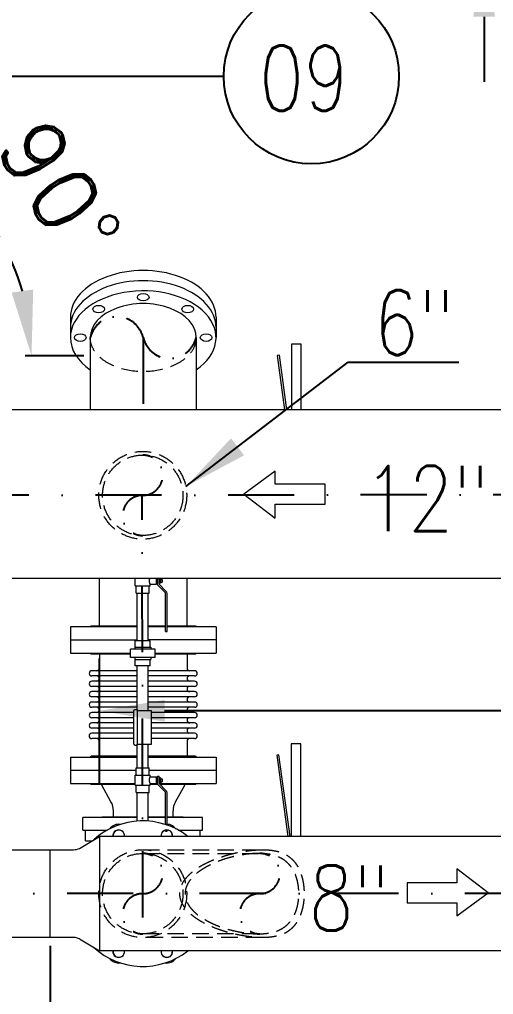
# Model space of a CAD drawing. Header units: millimetres. Extents: x -312439 to 477422, y -331570 to 212570.
# Drawn here: x 364645 to 365553, y 171129 to 172998 of the extents above; entities that cross this region are included whole.
import ezdxf

# ---------------------------------------------------------------- set-up
doc = ezdxf.new("R2010")
doc.units = ezdxf.units.MM
doc.linetypes.add('DASHDOT', pattern=[25.4, 12.7, -6.35, 0, -6.35])
doc.linetypes.add('HIDDEN', pattern=[9.525, 6.35, -3.175])
doc.layers.add('ARCONDTEXTO', color=4, linetype='Continuous')
doc.layers.add('TEXTO FORMATO', color=4, linetype='Continuous')
doc.styles.add('ROMAND', font='ROMAND.SHX')
doc.styles.add('ROMANS', font='romans.shx', dxfattribs={"height": 187.5})
doc.dimstyles.new('1-50 (MILIMETRO)', dxfattribs={"dimscale": 0, "dimtxt": 125, "dimasz": 125, "dimexe": 100, "dimexo": 100, "dimgap": 50, "dimtad": 0, "dimdec": 0, "dimzin": 0, "dimdsep": 46, "dimtxsty": 'ROMAND', "dimcen": -390, "dimclrd": 1, "dimclre": 1, "dimclrt": 3, "dimadec": 0, "dimazin": 0, "dimtfac": 1, "dimtdec": 0, "dimtix": 1, "dimtmove": 2, "dimatfit": 2, "dimfxl": 1, "dimtvp": 1, "dimtolj": 1, "dimtzin": 0, "dimarcsym": 0})

# ---------------------------------------------------------------- blocks, each defined once
blk = doc.blocks.new('*D110')
at = {"color": 1, "lineweight": -2, "transparency": 16777216}
for p, q in [((364060.6, 171222.7), (364060.6, 170974.7)), ((364703.5, 171222.7), (364703.5, 170974.7)), ((363935.6, 171074.7), (363810.6, 171074.7)), ((364060.6, 171074.7), (364703.5, 171074.7)), ((364828.5, 171074.7), (364953.5, 171074.7))]:
    blk.add_line(p, q, dxfattribs=at)
at = {"color": 1, "transparency": 16777216}
for points in [[(363935.6, 171095.5), (363935.6, 171053.9), (364060.6, 171074.7)], [(364828.5, 171095.5), (364828.5, 171053.9), (364703.5, 171074.7)]]:
    blk.add_solid(points, dxfattribs=at)
at = {"layer": 'Defpoints', "color": 0, "transparency": 16777216}
for p in [(364060.6, 171322.7), (364703.5, 171322.7), (364703.5, 171074.7)]:
    blk.add_point(p, dxfattribs=at)
at = {"color": 3, "transparency": 16777216, "insert": (364382.1, 171156.3), "char_height": 125, "attachment_point": 5, "style": 'ROMAND'}
blk.add_mtext('\\A1;643', dxfattribs=at)
blk = doc.blocks.new('*D111')
at = {"color": 1, "lineweight": -2, "transparency": 16777216}
for p, q in [((364797.9, 171113.2), (364797.9, 170926.7)), ((366732.2, 171113.2), (366732.2, 170926.7)), ((364922.9, 171026.7), (365500.8, 171026.7)), ((366607.2, 171026.7), (366029.3, 171026.7))]:
    blk.add_line(p, q, dxfattribs=at)
at = {"color": 1, "transparency": 16777216}
for points in [[(364922.9, 171047.5), (364922.9, 171005.9), (364797.9, 171026.7)], [(366607.2, 171047.5), (366607.2, 171005.9), (366732.2, 171026.7)]]:
    blk.add_solid(points, dxfattribs=at)
at = {"layer": 'Defpoints', "color": 0, "transparency": 16777216}
for p in [(364797.9, 171213.2), (366732.2, 171213.2), (366732.2, 171026.7)]:
    blk.add_point(p, dxfattribs=at)
at = {"color": 3, "transparency": 16777216, "insert": (365765.1, 171026.7), "char_height": 125, "attachment_point": 5, "style": 'ROMAND'}
blk.add_mtext('\\A1;1934', dxfattribs=at)
blk = doc.blocks.new('*D118')
at = {"color": 1, "lineweight": -2, "transparency": 16777216}
for p, q in [((365534.9, 173580.5), (365534.9, 173705.5)), ((365534.9, 173455.5), (365534.9, 173128.5)), ((365634.9, 173455.5), (365634.9, 173455.5)), ((365634.9, 173128.5), (365634.9, 173128.5)), ((365534.9, 173003.5), (365534.9, 172878.5))]:
    blk.add_line(p, q, dxfattribs=at)
at = {"color": 1, "transparency": 16777216}
for points in [[(365514, 173580.5), (365555.7, 173580.5), (365534.9, 173455.5)], [(365514, 173003.5), (365555.7, 173003.5), (365534.9, 173128.5)]]:
    blk.add_solid(points, dxfattribs=at)
at = {"layer": 'Defpoints', "color": 0, "transparency": 16777216}
for p in [(365534.9, 173455.5), (365534.9, 173128.5), (365534.9, 173128.5)]:
    blk.add_point(p, dxfattribs=at)
at = {"color": 3, "transparency": 16777216, "insert": (365409.9, 173292), "char_height": 125, "attachment_point": 5, "rotation": 90, "style": 'ROMAND'}
blk.add_mtext('\\A1;327', dxfattribs=at)
blk = doc.blocks.new('*D123')
at = {"color": 1, "lineweight": -2, "transparency": 16777216}
for p, q in [((364219.3, 172790.6), (364219.3, 172902.6)), ((364655.9, 172354), (364767.9, 172354))]:
    blk.add_line(p, q, dxfattribs=at)
blk.add_arc((364219.3, 172354), 448.6, 16.0168, 73.9832, dxfattribs=at)
at = {"color": 1, "transparency": 16777216}
for points in [[(364340.2, 172764.5), (364346, 172805.8), (364219.3, 172802.6)], [(364671.1, 172480.7), (364629.8, 172474.9), (364667.9, 172354)]]:
    blk.add_solid(points, dxfattribs=at)
at = {"layer": 'Defpoints', "color": 0, "transparency": 16777216}
for p in [(364443.6, 172742.5), (364219.3, 172690.6), (364219.3, 172354), (364555.9, 172354)]:
    blk.add_point(p, dxfattribs=at)
at = {"color": 3, "transparency": 16777216, "insert": (364720.3, 172671.3), "char_height": 125, "attachment_point": 5, "rotation": 302.3478, "style": 'ROMAND'}
blk.add_mtext('\\A1;90°', dxfattribs=at)
blk = doc.blocks.new('*D63')
at = {"color": 1, "lineweight": -2, "transparency": 16777216}
for p, q in [((364797.9, 171532.3), (364797.9, 171773.2)), ((366732.2, 171532.3), (366732.2, 171773.2)), ((366607.2, 171673.2), (364922.9, 171673.2))]:
    blk.add_line(p, q, dxfattribs=at)
at = {"color": 1, "transparency": 16777216}
for points in [[(364922.9, 171694.1), (364922.9, 171652.4), (364797.9, 171673.2)], [(366607.2, 171694.1), (366607.2, 171652.4), (366732.2, 171673.2)]]:
    blk.add_solid(points, dxfattribs=at)
at = {"layer": 'Defpoints', "color": 0, "transparency": 16777216}
for p in [(364797.9, 171673.2), (364797.9, 171432.3), (366732.2, 171432.3)]:
    blk.add_point(p, dxfattribs=at)
at = {"color": 3, "transparency": 16777216, "insert": (366225.2, 171798.2), "char_height": 125, "attachment_point": 5, "style": 'ROMAND'}
blk.add_mtext('\\A1;1934', dxfattribs=at)

msp = doc.modelspace()

# ---------------------------------------------------------------- linework, layer by layer
at = {"color": 5, "linetype": 'Continuous', "lineweight": 0}
for p, q in [((364742.342, 172427.418), (364742.342, 172388.503)), ((365021.342, 172427.418), (365021.342, 172388.503)), ((364780.342, 172388.503), (364780.342, 172250.377)), ((364983.342, 172388.503), (364983.342, 172250.377)), ((365165.826, 172375.875), (365165.826, 172250.377)), ((365184.337, 172375.875), (365165.826, 172375.875)), ((365184.337, 172250.377), (365184.337, 172375.875)), ((365142.723, 172354.843), (365138.362, 172354.247)), ((365138.362, 172354.247), (365152.575, 172250.377)), ((365157.017, 172250.377), (365142.723, 172354.843)), ((367747.651, 172250.377), (364555.877, 172250.377)), ((368549.983, 171926.577), (363674.233, 171926.577)), ((364797.692, 171926.577), (364797.692, 171836.027)), ((364866.67, 171912.89), (364866.67, 171926.577)), ((364906.66, 171926.577), (364906.66, 171915.913)), ((364906.66, 171925.191), (364909.385, 171925.191)), ((364906.66, 171919.589), (364909.385, 171919.589)), ((364909.385, 171914.671), (364909.385, 171926.577)), ((364912.335, 171915.893), (364912.335, 171926.577)), ((364912.335, 171925.191), (364912.801, 171925.191)), ((364912.335, 171919.589), (364912.801, 171919.589)), ((364912.801, 171917.745), (364912.801, 171926.577)), ((364914.734, 171917.745), (364912.801, 171917.745)), ((364914.734, 171926.577), (364914.734, 171917.745)), ((364914.734, 171925.191), (364918.4, 171925.191)), ((364914.734, 171919.589), (364918.4, 171919.589)), ((364918.4, 171925.191), (364918.4, 171919.589)), ((364965.992, 171836.027), (364965.992, 171926.577)), ((364866.67, 171912.89), (364895.314, 171912.89)), ((364868.492, 171898.89), (364868.492, 171912.89)), ((364868.492, 171898.89), (364893.492, 171898.89)), ((364870.342, 171807.269), (364870.342, 171898.89)), ((364891.642, 171807.269), (364891.642, 171898.89)), ((364893.492, 171898.89), (364893.492, 171912.89)), ((364895.314, 171915.913), (364906.66, 171915.913)), ((364895.314, 171912.89), (364895.314, 171915.913)), ((364923.359, 171900.696), (364909.385, 171914.671)), ((364925.445, 171902.782), (364912.335, 171915.893)), ((364924.542, 171825.04), (364924.542, 171897.841)), ((364927.492, 171825.04), (364927.492, 171897.841)), ((364870.342, 171834.427), (364742.342, 171834.427)), ((364742.342, 171834.427), (364742.342, 171783.627)), ((364781.942, 171836.027), (364780.342, 171834.427)), ((364781.942, 171836.027), (364870.342, 171836.027)), ((364891.642, 171836.027), (364924.542, 171836.027)), ((364924.542, 171834.427), (364891.642, 171834.427)), ((364924.542, 171825.04), (364927.492, 171825.04)), ((364927.492, 171836.027), (364981.742, 171836.027)), ((365021.342, 171834.427), (364927.492, 171834.427)), ((364981.742, 171836.027), (364983.342, 171834.427)), ((365021.342, 171834.427), (365021.342, 171783.627)), ((364742.342, 171809.027), (364870.342, 171809.027)), ((364895.314, 171807.269), (364866.67, 171807.269)), ((364866.67, 171794.899), (364866.67, 171807.269)), ((365021.342, 171809.027), (364891.642, 171809.027)), ((364895.314, 171794.899), (364895.314, 171807.269)), ((364904.523, 171791.269), (364857.461, 171791.269)), ((364857.461, 171775.269), (364857.461, 171791.269)), ((364865.469, 171794.899), (364896.515, 171794.899)), ((364865.469, 171794.899), (364865.469, 171791.269)), ((364896.515, 171794.899), (364896.515, 171791.269)), ((364904.523, 171775.269), (364904.523, 171791.269)), ((364742.342, 171783.627), (364857.461, 171783.627)), ((364781.942, 171782.027), (364780.342, 171783.627)), ((364857.461, 171782.027), (364781.942, 171782.027)), ((364797.842, 171782.027), (364797.842, 171755.004)), ((364904.523, 171775.269), (364857.461, 171775.269)), ((364865.469, 171775.269), (364865.469, 171771.638)), ((364865.469, 171771.638), (364896.515, 171771.638)), ((364866.67, 171759.269), (364866.67, 171771.638)), ((364895.314, 171759.269), (364895.314, 171771.638)), ((364896.515, 171775.269), (364896.515, 171771.638)), ((364904.523, 171783.627), (365021.342, 171783.627)), ((364981.742, 171782.027), (364904.523, 171782.027)), ((364965.842, 171782.027), (364965.842, 171755.004)), ((364981.742, 171782.027), (364983.342, 171783.627)), ((364870.342, 171750.004), (364783.335, 171750.004)), ((364895.314, 171759.269), (364866.67, 171759.269)), ((364870.342, 171674.098), (364870.342, 171759.269)), ((364891.642, 171674.098), (364891.642, 171759.269)), ((364980.349, 171750.004), (364891.642, 171750.004)), ((364870.342, 171740.004), (364783.335, 171740.004)), ((364870.342, 171730.004), (364783.335, 171730.004)), ((364980.349, 171740.004), (364891.642, 171740.004)), ((364980.349, 171730.004), (364891.642, 171730.004)), ((364870.342, 171720.004), (364783.335, 171720.004)), ((364980.349, 171720.004), (364891.642, 171720.004)), ((364870.342, 171710.004), (364783.335, 171710.004)), ((364870.342, 171700.004), (364783.335, 171700.004)), ((364980.349, 171710.004), (364891.642, 171710.004)), ((364980.349, 171700.004), (364891.642, 171700.004)), ((364870.342, 171690.004), (364783.335, 171690.004)), ((364870.342, 171680.004), (364783.335, 171680.004)), ((364864.082, 171609.186), (364864.082, 171674.011)), ((364864.355, 171674.524), (364865.992, 171675.628)), ((364866.1, 171675.661), (364870.294, 171675.661)), ((364870.294, 171675.661), (364870.294, 171607.536)), ((364870.294, 171674.098), (364897.592, 171674.098)), ((364980.349, 171690.004), (364891.642, 171690.004)), ((364980.349, 171680.004), (364891.642, 171680.004)), ((364897.592, 171609.098), (364897.592, 171674.098)), ((364864.082, 171670.004), (364783.335, 171670.004)), ((364864.082, 171660.004), (364783.335, 171660.004)), ((364980.349, 171670.004), (364897.592, 171670.004)), ((364980.349, 171660.004), (364897.592, 171660.004)), ((364864.082, 171650.004), (364783.335, 171650.004)), ((364864.082, 171640.004), (364783.335, 171640.004)), ((364980.349, 171650.004), (364897.592, 171650.004)), ((364980.349, 171640.004), (364897.592, 171640.004)), ((364864.082, 171630.242), (364783.335, 171630.242)), ((364864.082, 171620.004), (364783.335, 171620.004)), ((364980.349, 171630.242), (364897.592, 171630.242)), ((364980.349, 171620.004), (364897.592, 171620.004)), ((364797.842, 171615.004), (364797.842, 171586.027)), ((364864.355, 171608.673), (364865.992, 171607.569)), ((364866.1, 171607.536), (364870.294, 171607.536)), ((364870.294, 171609.098), (364897.592, 171609.098)), ((364870.342, 171563.598), (364870.342, 171609.098)), ((364891.642, 171563.598), (364891.642, 171609.098)), ((364965.842, 171615.004), (364965.842, 171586.027)), ((365164.976, 171610.125), (365164.976, 171432.277)), ((365183.487, 171610.125), (365164.976, 171610.125)), ((365183.487, 171432.277), (365183.487, 171610.125)), ((364742.342, 171584.427), (364870.342, 171584.427)), ((364742.342, 171584.427), (364742.342, 171533.627)), ((364781.942, 171586.027), (364780.342, 171584.427)), ((364870.342, 171586.027), (364781.942, 171586.027)), ((364981.742, 171586.027), (364891.642, 171586.027)), ((364891.642, 171584.427), (365021.342, 171584.427)), ((364981.742, 171586.027), (364983.342, 171584.427)), ((365021.342, 171584.427), (365021.342, 171533.627)), ((365141.873, 171589.093), (365137.512, 171588.497)), ((365137.512, 171588.497), (365158.888, 171432.277)), ((365163.331, 171432.277), (365141.873, 171589.093)), ((364868.492, 171563.598), (364893.492, 171563.598)), ((364868.492, 171549.598), (364868.492, 171563.598)), ((364893.492, 171549.598), (364893.492, 171563.598)), ((364868.492, 171559.027), (364742.342, 171559.027)), ((364866.67, 171549.598), (364895.314, 171549.598)), ((364866.67, 171530.598), (364866.67, 171549.598)), ((365021.342, 171559.027), (364893.492, 171559.027)), ((364895.314, 171546.575), (364895.314, 171549.598)), ((364895.314, 171546.575), (364906.66, 171546.575)), ((364906.66, 171546.575), (364906.66, 171533.622)), ((364906.66, 171542.899), (364909.385, 171542.899)), ((364909.385, 171547.792), (364912.335, 171547.792)), ((364909.385, 171532.379), (364909.385, 171547.792)), ((364912.335, 171533.601), (364912.335, 171547.792)), ((364912.335, 171542.899), (364912.801, 171542.899)), ((364912.801, 171535.454), (364912.801, 171544.743)), ((364914.734, 171544.743), (364912.801, 171544.743)), ((364914.734, 171544.743), (364914.734, 171535.454)), ((364914.734, 171542.899), (364918.4, 171542.899)), ((364918.4, 171542.899), (364918.4, 171537.298)), ((364742.342, 171533.627), (364866.67, 171533.627)), ((364781.942, 171532.027), (364780.342, 171533.627)), ((364866.67, 171532.027), (364781.942, 171532.027)), ((364820.125, 171498.795), (364802.259, 171530.358)), ((364866.67, 171530.598), (364895.314, 171530.598)), ((364868.492, 171516.598), (364868.492, 171530.598)), ((364893.492, 171516.598), (364893.492, 171530.598)), ((364895.314, 171533.622), (364906.66, 171533.622)), ((364895.314, 171530.598), (364895.314, 171533.622)), ((364909.737, 171532.027), (364895.314, 171532.027)), ((364906.66, 171537.298), (364909.385, 171537.298)), ((364909.385, 171533.627), (364906.66, 171533.622)), ((364923.359, 171518.405), (364909.385, 171532.379)), ((364912.335, 171537.298), (364912.801, 171537.298)), ((364912.335, 171533.627), (365021.342, 171533.627)), ((364925.445, 171520.491), (364912.335, 171533.601)), ((364914.734, 171535.454), (364912.801, 171535.454)), ((364981.742, 171532.027), (364913.909, 171532.027)), ((364914.734, 171537.298), (364918.4, 171537.298)), ((364943.559, 171498.795), (364961.425, 171530.358)), ((364981.742, 171532.027), (364983.342, 171533.627)), ((364868.492, 171516.598), (364893.492, 171516.598)), ((364870.342, 171461.82), (364870.342, 171516.598)), ((364891.642, 171461.82), (364891.642, 171516.598)), ((364924.542, 171455.599), (364924.542, 171515.55)), ((364927.492, 171455.719), (364927.492, 171515.55)), ((364870.342, 171468.527), (364766.492, 171468.527)), ((364766.492, 171444.727), (364766.492, 171468.527)), ((364804.092, 171470.127), (364802.492, 171468.527)), ((364804.092, 171470.127), (364870.342, 171470.127)), ((364824.692, 171470.127), (364824.692, 171481.455)), ((364891.642, 171470.127), (364924.542, 171470.127)), ((364924.542, 171468.527), (364891.642, 171468.527)), ((364927.492, 171470.127), (364957.892, 171470.127)), ((364995.492, 171468.527), (364927.492, 171468.527)), ((364938.992, 171470.127), (364938.992, 171481.455)), ((364957.892, 171470.127), (364959.492, 171468.527)), ((364995.492, 171444.727), (364995.492, 171468.527)), ((364759.669, 171409.558), (364797.906, 171432.277)), ((364766.492, 171444.727), (364813.344, 171444.727)), ((364770.992, 171423.727), (364770.992, 171444.727)), ((364797.906, 171432.277), (364797.906, 171213.177)), ((366777, 171432.277), (364797.906, 171432.277)), ((364924.542, 171442.748), (364924.542, 171444.333)), ((364924.542, 171442.748), (364927.492, 171442.748)), ((364927.492, 171442.748), (364927.492, 171444.577)), ((364948.64, 171444.727), (364995.492, 171444.727)), ((364990.992, 171432.277), (364990.992, 171444.727)), ((364770.992, 171423.727), (364783.515, 171423.727)), ((364060.627, 171406.877), (364748.309, 171406.877)), ((364703.506, 171238.577), (364703.506, 171406.877)), ((364748.309, 171238.577), (364060.627, 171238.577)), ((364759.669, 171235.895), (364797.906, 171213.177)), ((366777, 171213.177), (364797.906, 171213.177))]:
    msp.add_line(p, q, dxfattribs=at)
at = {"color": 6, "linetype": 'DASHDOT', "ltscale": 10}
for p, q in [((364881.842, 172388.503), (364881.842, 172250.377)), ((368220.45, 172088.477), (364059.512, 172086.266)), ((364880.992, 171277.133), (364879.877, 172086.283)), ((367403.873, 171322.727), (364060.627, 171322.727))]:
    msp.add_line(p, q, dxfattribs=at)
at = {"color": 4, "linetype": 'Continuous', "lineweight": 0}
for p, q in [((365134.914, 172132.331), (365074.836, 172088.477)), ((365134.914, 172107.654), (365134.914, 172132.331)), ((365230.234, 172107.654), (365134.914, 172107.654)), ((365230.234, 172069.299), (365230.234, 172107.654)), ((365074.836, 172088.477), (365134.914, 172042.177)), ((365134.914, 172069.299), (365230.234, 172069.299)), ((365134.914, 172042.177), (365134.914, 172069.299)), ((365482.811, 171370.605), (365482.811, 171343.482)), ((365542.889, 171324.305), (365482.811, 171370.605)), ((365387.491, 171343.482), (365387.491, 171305.127)), ((365482.811, 171343.482), (365387.491, 171343.482)), ((365482.811, 171280.451), (365542.889, 171324.305)), ((365387.491, 171305.127), (365482.811, 171305.127)), ((365482.811, 171305.127), (365482.811, 171280.451))]:
    msp.add_line(p, q, dxfattribs=at)
at = {"color": 1, "linetype": 'HIDDEN', "lineweight": 0, "ltscale": 5}
for p, q in [((364880.992, 171406.877), (365110.437, 171406.877)), ((364880.992, 171399.767), (365102.695, 171399.767)), ((365102.695, 171245.687), (364880.992, 171245.687)), ((365110.437, 171238.577), (364880.992, 171238.577))]:
    msp.add_line(p, q, dxfattribs=at)
for centre, radius in [((364880.992, 172086.283), 84.15), ((364880.992, 172086.283), 77.04), ((364880.992, 171322.727), 84.15), ((364880.992, 171322.727), 77.04)]:
    msp.add_circle(centre, radius, dxfattribs=at)
at = {"color": 6, "linetype": 'DASHDOT', "ltscale": 4}
for centre, radius, start, end in [((364831.092, 172376.273), 52.203, 13.549096, 166.450904), ((364932.592, 172400.733), 52.203, 193.549096, 346.450904), ((364880.992, 172124.803), 38.52, 270, 90), ((364880.992, 172047.763), 38.52, 90, 270), ((364880.992, 171361.247), 38.52, 270, 90), ((365105.194, 171361.247), 38.52, 270, 90), ((364880.992, 171284.207), 38.52, 90, 270), ((365105.194, 171284.207), 38.52, 90, 270)]:
    msp.add_arc(centre, radius, start, end, dxfattribs=at)
at = {"color": 5, "linetype": 'Continuous', "lineweight": 0}
for centre, radius, start, end in [((364920.504, 171897.841), 4.038, 0, 45), ((364920.504, 171897.841), 6.988, 0, 45), ((364783.335, 171745.004), 5, 90, 270), ((364792.842, 171755.004), 5, 270, 0), ((364970.842, 171755.004), 5, 180, 270), ((364980.349, 171745.004), 5, 270, 90), ((364783.335, 171725.004), 5, 90, 270), ((364792.842, 171735.004), 5, 270, 90), ((364970.842, 171735.004), 5, 90, 270), ((364980.349, 171725.004), 5, 270, 90), ((364792.842, 171715.004), 5, 270, 90), ((364970.842, 171715.004), 5, 90, 270), ((364783.335, 171705.004), 5, 90, 270), ((364792.842, 171695.004), 5, 270, 90), ((364970.842, 171695.004), 5, 90, 270), ((364980.349, 171705.004), 5, 270, 90), ((364783.335, 171685.004), 5, 90, 270), ((364792.842, 171675.004), 5, 270, 90), ((364864.702, 171674.011), 0.619, 123.997812, 180), ((364866.1, 171675.468), 0.193, 90, 123.997811), ((364970.842, 171675.004), 5, 90, 270), ((364980.349, 171685.004), 5, 270, 90), ((364783.335, 171665.004), 5, 90, 270), ((364792.842, 171655.004), 5, 270, 90), ((364970.842, 171655.004), 5, 90, 270), ((364980.349, 171665.004), 5, 270, 90), ((364783.335, 171645.004), 5, 90, 270), ((364792.967, 171635.004), 5.002, 287.829397, 88.562061), ((364970.716, 171635.004), 5.002, 91.437939, 252.170603), ((364980.349, 171645.004), 5, 270, 90), ((364783.335, 171625.123), 5.119, 90, 270), ((364792.842, 171615.004), 5, 0, 90), ((364970.842, 171615.004), 5, 90, 180), ((364980.349, 171625.123), 5.119, 270, 90), ((364864.702, 171609.186), 0.619, 180, 236.002188), ((364866.1, 171607.729), 0.193, 236.002189, 270), ((364832.892, 171547.698), 35.2, 206.436313, 209.511499), ((364930.792, 171547.698), 35.2, 330.488501, 333.563687), ((364920.504, 171515.55), 4.038, 0, 45), ((364920.504, 171515.55), 6.988, 0, 45), ((364789.492, 171481.455), 35.2, 0, 29.511499), ((364974.192, 171481.455), 35.2, 150.488501, 180), ((364880.992, 171322.727), 139.5, 51.748864, 132.378322), ((364835.07, 171433.592), 22.134, 81.85389, 143.14611), ((364926.914, 171433.592), 22.134, 36.85389, 98.14611), ((364834.879, 171434.054), 11.1, 350.785345, 189.214655), ((364835.07, 171433.592), 11, 12.236806, 186.868736), ((364927.105, 171434.054), 11.1, 350.785345, 189.214655), ((364926.914, 171433.592), 11, 353.131288, 167.764553), ((364748.309, 171432.277), 25.4, 270, 296.565051), ((364748.309, 171213.177), 25.4, 63.434949, 90), ((364880.992, 171322.727), 139.5, 227.621678, 308.251122), ((364834.879, 171211.399), 11.1, 170.785345, 9.214633), ((364835.07, 171211.861), 11, 173.131288, 347.764553), ((364927.105, 171211.399), 11.1, 170.785345, 9.214633), ((364926.914, 171211.861), 11, 192.236806, 6.868736), ((364835.07, 171211.861), 22.134, 216.85389, 278.14611), ((364926.914, 171211.861), 22.134, 261.85389, 323.14611)]:
    msp.add_arc(centre, radius, start, end, dxfattribs=at)
for centre, major_axis, start_param, end_param in [((364881.842, 172427.418), (-139.5, 0), 3.14159265, 6.28318531), ((364881.842, 172407.96), (-139.5, 0), 3.14159265, 6.28318531), ((364881.842, 172388.503), (-139.5, 0), 2.38561113, 6.28318531), ((364881.842, 172388.503), (-101.5, 0), 3.14159265, 6.28318531), ((364881.842, 172388.503), (-139.5, 0), 0, 0.75598152)]:
    msp.add_ellipse(centre, major_axis=major_axis, ratio=0.64278761, start_param=start_param, end_param=end_param, dxfattribs=at)
for centre in [(364881.842, 172465.959), (364796.636, 172443.272), (364967.048, 172443.272), (364761.342, 172388.503), (365002.342, 172388.503)]:
    msp.add_ellipse(centre, major_axis=(-11.1, 0), ratio=0.64278761, dxfattribs=at)
at = {"color": 1, "linetype": 'HIDDEN', "lineweight": 0, "ltscale": 5, "extrusion": (0, 0, -1)}
msp.add_ellipse((364881.842, 172388.503), major_axis=(-101.5, 0), ratio=0.64278761, start_param=3.14159265, end_param=6.28318531, dxfattribs=at)
at = {"color": 5, "linetype": 'Continuous', "lineweight": 0}
for points, knots in [([(364893.766, 171922.39), (364893.766, 171922.804), (364893.787, 171923.229), (364893.869, 171924.071), (364893.931, 171924.487), (364894.084, 171925.283), (364894.174, 171925.663), (364894.324, 171926.211), (364894.379, 171926.399), (364894.434, 171926.577)], [0, 0, 0, 0, 1.24074145, 1.24074145, 2.4814829, 2.4814829, 3.72222435, 3.72222435, 4.42137472, 4.42137472, 4.42137472, 4.42137472]), ([(364895.314, 171915.913), (364895.314, 171915.913), (364895.296, 171915.954), (364895.221, 171916.12), (364895.165, 171916.247), (364895.024, 171916.58), (364894.94, 171916.786), (364894.756, 171917.259), (364894.658, 171917.526), (364894.466, 171918.095), (364894.365, 171918.416), (364894.174, 171919.117), (364894.084, 171919.497), (364893.931, 171920.293), (364893.869, 171920.709), (364893.787, 171921.551), (364893.766, 171921.976), (364893.766, 171922.39)], [29.7519858, 29.7519858, 29.7519858, 29.7519858, 30.99057651, 30.99057651, 32.22916721, 32.22916721, 33.46775791, 33.46775791, 34.70634861, 34.70634861, 35.94709006, 35.94709006, 37.18783151, 37.18783151, 38.42857296, 38.42857296, 39.66931441, 39.66931441, 39.66931441, 39.66931441]), ([(364893.766, 171540.098), (364893.766, 171540.512), (364893.787, 171540.937), (364893.869, 171541.779), (364893.931, 171542.196), (364894.084, 171542.991), (364894.174, 171543.371), (364894.365, 171544.072), (364894.466, 171544.394), (364894.658, 171544.962), (364894.756, 171545.23), (364894.94, 171545.703), (364895.024, 171545.909), (364895.165, 171546.241), (364895.221, 171546.368), (364895.296, 171546.535), (364895.314, 171546.575), (364895.314, 171546.575)], [0, 0, 0, 0, 1.24074145, 1.24074145, 2.4814829, 2.4814829, 3.72222435, 3.72222435, 4.9629658, 4.9629658, 6.2015565, 6.2015565, 7.4401472, 7.4401472, 8.6787379, 8.6787379, 9.9173286, 9.9173286, 9.9173286, 9.9173286]), ([(364895.314, 171533.622), (364895.314, 171533.622), (364895.296, 171533.662), (364895.221, 171533.829), (364895.165, 171533.956), (364895.024, 171534.288), (364894.94, 171534.494), (364894.756, 171534.967), (364894.658, 171535.235), (364894.466, 171535.803), (364894.365, 171536.125), (364894.174, 171536.826), (364894.084, 171537.206), (364893.931, 171538.001), (364893.869, 171538.418), (364893.787, 171539.26), (364893.766, 171539.685), (364893.766, 171540.098)], [29.7519858, 29.7519858, 29.7519858, 29.7519858, 30.99057651, 30.99057651, 32.22916721, 32.22916721, 33.46775791, 33.46775791, 34.70634861, 34.70634861, 35.94709006, 35.94709006, 37.18783151, 37.18783151, 38.42857296, 38.42857296, 39.66931441, 39.66931441, 39.66931441, 39.66931441])]:
    msp.add_open_spline(points, degree=3, knots=knots, dxfattribs=at)
at = {"color": 1, "linetype": 'HIDDEN', "lineweight": 0, "ltscale": 5}
for points, knots in [([(365110.437, 171406.877), (365107.885, 171406.877), (365105.322, 171406.819), (365100.175, 171406.601), (365097.591, 171406.441), (365089.819, 171405.822), (365084.607, 171405.226), (365074.165, 171403.714), (365068.935, 171402.798), (365058.511, 171400.669), (365053.315, 171399.457), (365043.016, 171396.744), (365037.914, 171395.245), (365027.874, 171391.961), (365022.934, 171390.177), (365013.287, 171386.32), (365008.579, 171384.247), (364999.47, 171379.8), (364995.068, 171377.425), (364988.043, 171373.19), (364985.145, 171371.317), (364979.402, 171367.239), (364976.556, 171365.035), (364971.125, 171360.331), (364968.539, 171357.831), (364964.996, 171353.904), (364963.87, 171352.566), (364961.752, 171349.842), (364960.758, 171348.456), (364958.727, 171345.355), (364957.65, 171343.515), (364956.194, 171340.601), (364955.735, 171339.605), (364954.886, 171337.572), (364954.496, 171336.536), (364953.794, 171334.438), (364953.483, 171333.375), (364952.949, 171331.236), (364952.726, 171330.16), (364952.371, 171328.011), (364952.239, 171326.938), (364952.065, 171324.813), (364952.023, 171323.76), (364952.023, 171321.693), (364952.065, 171320.64), (364952.239, 171318.515), (364952.371, 171317.442), (364952.726, 171315.294), (364952.949, 171314.218), (364953.483, 171312.079), (364953.794, 171311.016), (364954.496, 171308.917), (364954.886, 171307.881), (364955.735, 171305.849), (364956.194, 171304.852), (364957.65, 171301.939), (364958.727, 171300.099), (364960.758, 171296.997), (364961.752, 171295.611), (364963.87, 171292.887), (364964.996, 171291.549), (364968.539, 171287.622), (364971.125, 171285.122), (364976.556, 171280.419), (364979.402, 171278.214), (364985.145, 171274.137), (364988.043, 171272.263), (364995.068, 171268.028), (364999.47, 171265.654), (365008.579, 171261.206), (365013.287, 171259.133), (365022.934, 171255.276), (365027.874, 171253.492), (365037.914, 171250.209), (365043.016, 171248.709), (365053.315, 171245.997), (365058.511, 171244.784), (365068.935, 171242.656), (365074.165, 171241.74), (365084.607, 171240.228), (365089.819, 171239.631), (365097.591, 171239.012), (365100.175, 171238.852), (365105.322, 171238.635), (365107.885, 171238.577), (365113.429, 171238.577), (365116.482, 171238.656), (365122.614, 171239.026), (365125.694, 171239.315), (365131.784, 171240.152), (365134.796, 171240.7), (365139.197, 171241.743), (365140.644, 171242.128), (365143.491, 171242.974), (365144.889, 171243.436), (365147.63, 171244.438), (365148.973, 171244.979), (365151.601, 171246.142), (365152.884, 171246.764), (365156.635, 171248.75), (365159.003, 171250.235), (365163.442, 171253.5), (365165.515, 171255.281), (365169.358, 171259.086), (365171.128, 171261.112), (365174.18, 171265.09), (365175.536, 171267.077), (365178.078, 171271.268), (365179.263, 171273.471), (365181.452, 171278.064), (365182.455, 171280.453), (365184.275, 171285.38), (365185.091, 171287.918), (365186.534, 171293.1), (365187.161, 171295.747), (365188.228, 171301.104), (365188.667, 171303.815), (365189.362, 171309.251), (365189.618, 171311.977), (365189.955, 171317.392), (365190.035, 171320.082), (365190.035, 171325.371), (365189.955, 171328.061), (365189.618, 171333.476), (365189.362, 171336.202), (365188.667, 171341.639), (365188.228, 171344.349), (365187.161, 171349.707), (365186.534, 171352.353), (365185.091, 171357.535), (365184.275, 171360.073), (365182.455, 171365), (365181.452, 171367.39), (365179.263, 171371.982), (365178.078, 171374.186), (365175.536, 171378.376), (365174.18, 171380.363), (365171.128, 171384.341), (365169.358, 171386.367), (365165.515, 171390.173), (365163.442, 171391.953), (365159.003, 171395.218), (365156.635, 171396.703), (365152.884, 171398.69), (365151.601, 171399.312), (365148.973, 171400.475), (365147.63, 171401.016), (365144.889, 171402.017), (365143.491, 171402.479), (365140.644, 171403.326), (365139.197, 171403.71), (365134.796, 171404.754), (365131.784, 171405.301), (365125.694, 171406.138), (365122.614, 171406.428), (365116.482, 171406.797), (365113.429, 171406.877), (365110.437, 171406.877)], [0, 0, 0, 0, 7.65472201, 7.65472201, 15.30944403, 15.30944403, 30.61888806, 30.61888806, 45.92833209, 45.92833209, 61.23777611, 61.23777611, 76.54722014, 76.54722014, 91.85666417, 91.85666417, 107.1661082, 107.1661082, 122.47555223, 122.47555223, 132.7166679, 132.7166679, 142.95778357, 142.95778357, 153.19889925, 153.19889925, 158.31945708, 158.31945708, 163.44001492, 163.44001492, 169.64267763, 169.64267763, 172.74400899, 172.74400899, 175.84534035, 175.84534035, 178.9466717, 178.9466717, 182.04800306, 182.04800306, 185.14933441, 185.14933441, 188.25066577, 188.25066577, 191.35199713, 191.35199713, 194.45332848, 194.45332848, 197.55465984, 197.55465984, 200.65599119, 200.65599119, 203.75732255, 203.75732255, 206.85865391, 206.85865391, 213.06131662, 213.06131662, 218.18187446, 218.18187446, 223.30243229, 223.30243229, 233.54354797, 233.54354797, 243.78466364, 243.78466364, 254.02577931, 254.02577931, 269.33522334, 269.33522334, 284.64466737, 284.64466737, 299.9541114, 299.9541114, 315.26355543, 315.26355543, 330.57299945, 330.57299945, 345.88244348, 345.88244348, 361.19188751, 361.19188751, 368.84660953, 368.84660953, 376.50133154, 376.50133154, 385.47698592, 385.47698592, 394.45264031, 394.45264031, 403.42829469, 403.42829469, 407.91612189, 407.91612189, 412.40394908, 412.40394908, 416.89177627, 416.89177627, 421.37960346, 421.37960346, 430.35525785, 430.35525785, 439.33091223, 439.33091223, 448.30656662, 448.30656662, 456.24070214, 456.24070214, 464.17483766, 464.17483766, 472.10897317, 472.10897317, 480.04310869, 480.04310869, 487.97724421, 487.97724421, 495.91137973, 495.91137973, 503.84551525, 503.84551525, 511.77965077, 511.77965077, 519.71378628, 519.71378628, 527.6479218, 527.6479218, 535.58205732, 535.58205732, 543.51619284, 543.51619284, 551.45032836, 551.45032836, 559.38446388, 559.38446388, 567.3185994, 567.3185994, 575.25273491, 575.25273491, 584.2283893, 584.2283893, 593.20404368, 593.20404368, 602.17969807, 602.17969807, 606.66752526, 606.66752526, 611.15535245, 611.15535245, 615.64317965, 615.64317965, 620.13100684, 620.13100684, 629.10666122, 629.10666122, 638.08231561, 638.08231561, 647.05796999, 647.05796999, 647.05796999, 647.05796999]), ([(365102.695, 171399.767), (365105.481, 171399.767), (365108.327, 171399.691), (365114.057, 171399.346), (365116.941, 171399.076), (365122.67, 171398.302), (365125.514, 171397.798), (365131.089, 171396.522), (365133.819, 171395.751), (365139.097, 171393.922), (365141.651, 171392.863), (365146.535, 171390.449), (365148.864, 171389.095), (365153.259, 171386.113), (365155.325, 171384.484), (365159.176, 171380.989), (365160.96, 171379.124), (365164.029, 171375.47), (365165.385, 171373.659), (365167.931, 171369.837), (365169.122, 171367.825), (365171.323, 171363.628), (365172.334, 171361.443), (365174.168, 171356.936), (365174.991, 171354.613), (365176.446, 171349.868), (365177.079, 171347.445), (365178.156, 171342.538), (365178.599, 171340.055), (365179.301, 171335.074), (365179.559, 171332.576), (365179.899, 171327.614), (365179.98, 171325.15), (365179.98, 171320.304), (365179.899, 171317.839), (365179.559, 171312.877), (365179.301, 171310.38), (365178.599, 171305.399), (365178.156, 171302.915), (365177.079, 171298.008), (365176.446, 171295.585), (365174.991, 171290.841), (365174.168, 171288.518), (365172.334, 171284.01), (365171.323, 171281.825), (365169.122, 171277.629), (365167.931, 171275.617), (365165.385, 171271.794), (365164.029, 171269.983), (365160.96, 171266.33), (365159.176, 171264.464), (365155.325, 171260.97), (365153.259, 171259.34), (365148.864, 171256.358), (365146.535, 171255.004), (365141.651, 171252.591), (365139.097, 171251.531), (365133.819, 171249.702), (365131.089, 171248.931), (365125.514, 171247.656), (365122.67, 171247.152), (365116.941, 171246.378), (365114.057, 171246.108), (365108.327, 171245.762), (365105.481, 171245.687), (365098.761, 171245.687), (365094.767, 171245.837), (365086.704, 171246.402), (365082.634, 171246.817), (365074.464, 171247.887), (365070.364, 171248.541), (365062.178, 171250.071), (365058.093, 171250.946), (365049.985, 171252.902), (365045.962, 171253.984), (365038.03, 171256.341), (365034.12, 171257.617), (365026.462, 171260.354), (365022.714, 171261.814), (365015.432, 171264.906), (365011.897, 171266.539), (365005.164, 171269.927), (365001.73, 171271.795), (364994.906, 171275.908), (364991.515, 171278.153), (364985.015, 171283), (364981.906, 171285.601), (364977.622, 171289.739), (364976.257, 171291.157), (364973.68, 171294.064), (364972.467, 171295.553), (364970.045, 171298.825), (364968.781, 171300.733), (364967.064, 171303.772), (364966.522, 171304.814), (364965.515, 171306.946), (364965.05, 171308.035), (364964.213, 171310.247), (364963.841, 171311.371), (364963.199, 171313.637), (364962.93, 171314.78), (364962.501, 171317.068), (364962.341, 171318.214), (364962.129, 171320.487), (364962.078, 171321.616), (364962.078, 171323.837), (364962.129, 171324.966), (364962.341, 171327.24), (364962.501, 171328.385), (364962.93, 171330.673), (364963.199, 171331.816), (364963.841, 171334.083), (364964.213, 171335.206), (364965.05, 171337.418), (364965.515, 171338.508), (364966.522, 171340.639), (364967.064, 171341.682), (364968.781, 171344.72), (364970.045, 171346.629), (364972.467, 171349.9), (364973.68, 171351.389), (364976.257, 171354.296), (364977.622, 171355.714), (364981.906, 171359.852), (364985.015, 171362.454), (364991.515, 171367.3), (364994.906, 171369.545), (365001.73, 171373.658), (365005.164, 171375.527), (365011.897, 171378.914), (365015.432, 171380.547), (365022.714, 171383.64), (365026.462, 171385.1), (365034.12, 171387.836), (365038.03, 171389.112), (365045.962, 171391.47), (365049.985, 171392.551), (365058.093, 171394.508), (365062.178, 171395.383), (365070.364, 171396.912), (365074.464, 171397.566), (365082.634, 171398.636), (365086.704, 171399.051), (365094.767, 171399.616), (365098.761, 171399.767), (365102.695, 171399.767)], [0, 0, 0, 0, 8.35981725, 8.35981725, 16.7196345, 16.7196345, 25.07945175, 25.07945175, 33.439269, 33.439269, 41.79908626, 41.79908626, 50.15890351, 50.15890351, 58.51872076, 58.51872076, 66.87853801, 66.87853801, 74.1478731, 74.1478731, 81.4172082, 81.4172082, 88.6865433, 88.6865433, 95.95587839, 95.95587839, 103.22521349, 103.22521349, 110.49454858, 110.49454858, 117.76388368, 117.76388368, 125.03321877, 125.03321877, 132.30255387, 132.30255387, 139.57188897, 139.57188897, 146.84122406, 146.84122406, 154.11055916, 154.11055916, 161.37989425, 161.37989425, 168.64922935, 168.64922935, 175.91856444, 175.91856444, 183.18789954, 183.18789954, 191.54771679, 191.54771679, 199.90753404, 199.90753404, 208.26735129, 208.26735129, 216.62716854, 216.62716854, 224.9869858, 224.9869858, 233.34680305, 233.34680305, 241.7066203, 241.7066203, 250.06643755, 250.06643755, 261.86761804, 261.86761804, 273.66879854, 273.66879854, 285.46997904, 285.46997904, 297.27115954, 297.27115954, 309.07234003, 309.07234003, 320.87352053, 320.87352053, 332.67470103, 332.67470103, 344.47588152, 344.47588152, 356.02472789, 356.02472789, 367.57357425, 367.57357425, 379.12242061, 379.12242061, 384.8968438, 384.8968438, 390.67126698, 390.67126698, 397.33503107, 397.33503107, 400.66691311, 400.66691311, 403.99879516, 403.99879516, 407.3306772, 407.3306772, 410.66255925, 410.66255925, 413.99444129, 413.99444129, 417.32632334, 417.32632334, 420.65820538, 420.65820538, 423.99008743, 423.99008743, 427.32196947, 427.32196947, 430.65385152, 430.65385152, 433.98573356, 433.98573356, 437.31761561, 437.31761561, 443.9813797, 443.9813797, 449.75580288, 449.75580288, 455.53022606, 455.53022606, 467.07907243, 467.07907243, 478.62791879, 478.62791879, 490.17676515, 490.17676515, 501.97794565, 501.97794565, 513.77912615, 513.77912615, 525.58030664, 525.58030664, 537.38148714, 537.38148714, 549.18266764, 549.18266764, 560.98384813, 560.98384813, 572.78502863, 572.78502863, 584.58620913, 584.58620913, 584.58620913, 584.58620913])]:
    msp.add_open_spline(points, degree=3, knots=knots, dxfattribs=at)
at = {"layer": 'TEXTO FORMATO', "color": 1}
msp.add_circle((365203.919, 172889.414), 167.835, dxfattribs=at)

# ---------------------------------------------------------------- texts
at = {"layer": 'ARCONDTEXTO', "color": 3, "linetype": 'Continuous', "lineweight": -3, "style": 'ROMANS', "width": 0.8}
msp.add_text('09', height=125, dxfattribs=at).set_placement((365103.999, 172823.348))
at = {"layer": 'ARCONDTEXTO', "linetype": 'Continuous', "lineweight": -3, "style": 'ROMANS', "width": 0.8}
for s, p in [('6"', (365323.55, 172354.617)), ('12"', (365304.186, 172017.669)), ('8"', (365199.113, 171251.919))]:
    msp.add_text(s, height=125, dxfattribs=at).set_placement(p)

# ---------------------------------------------------------------- dimensions: what is measured, and where the dimension line sits
dim = msp.add_linear_dim(base=(365534.85, 173128.481), p1=(365534.85, 173455.481), p2=(365534.85, 173128.481), angle=90, dimstyle='1-50 (MILIMETRO)', override={"dimscale": 1})
dim.commit()
dim.dimension.update_dxf_attribs({"geometry": '*D118', "text_midpoint": (365409.85, 173291.981)})
dim = msp.add_angular_dim_3p(base=(364443.584, 172742.487), center=(364219.277, 172353.976), p1=(364555.877, 172353.976), p2=(364219.277, 172690.576), dimstyle='1-50 (MILIMETRO)', override={"dimscale": 1})
dim.commit()
dim.dimension.update_dxf_attribs({"geometry": '*D123', "text_midpoint": (364720.326, 172671.311), "dimtype": 165})
for base, p1, p2, picture, middle in [((364797.906, 171673.24), (366732.196, 171432.277), (364797.906, 171432.277), '*D63', (366225.18, 171798.24)), ((364703.506, 171074.716), (364060.627, 171322.727), (364703.506, 171322.727), '*D110', (364382.066, 171156.309)), ((366732.196, 171026.705), (364797.906, 171213.177), (366732.196, 171213.177), '*D111', (365765.051, 171026.705))]:
    dim = msp.add_linear_dim(base=base, p1=p1, p2=p2, dimstyle='1-50 (MILIMETRO)', override={"dimscale": 1})
    dim.commit()
    dim.dimension.update_dxf_attribs({"geometry": picture, "text_midpoint": middle, "dimtype": 160})

# ---------------------------------------------------------------- leaders
at = {"layer": 'TEXTO FORMATO'}
for points in [[(364367.229, 172656.316), (364512.852, 172889.414), (365036.084, 172889.414)], [(364963.449, 172103.078), (365274.186, 172341.732), (365486.128, 172341.732)]]:
    msp.add_leader(points, dimstyle='1-50 (MILIMETRO)', override={"dimscale": 1}, dxfattribs=at)

doc.saveas('drawing.dxf')
